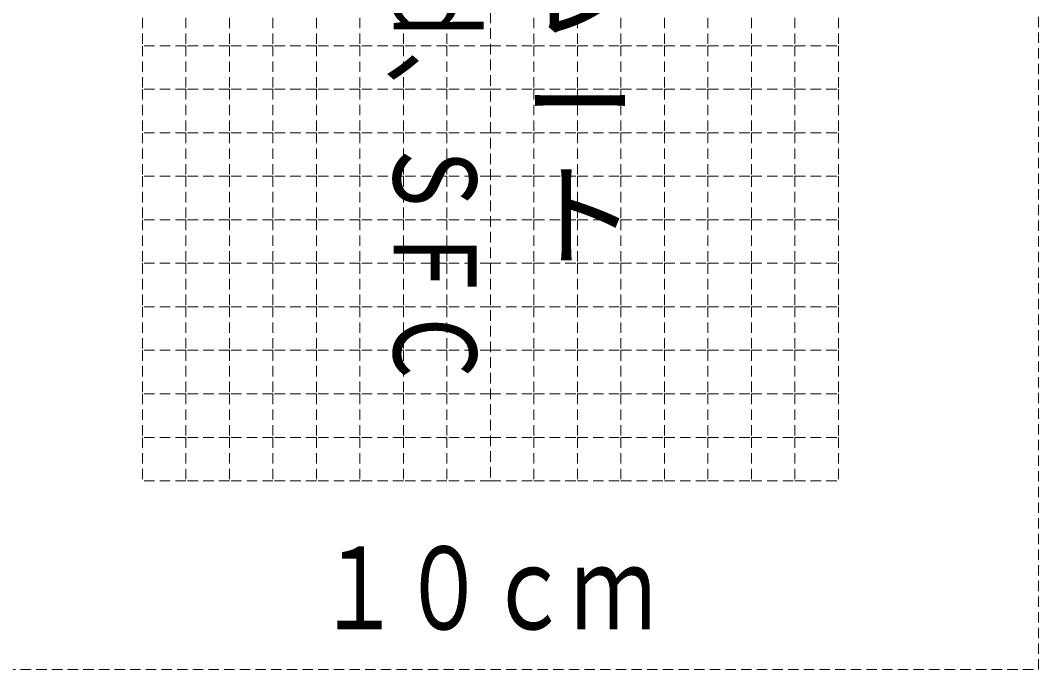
# Model space of a CAD drawing. Units: millimetres on the paper. Extents: x -148 to 387, y -210 to 210.
# Drawn here: x 270.1 to 387.1, y -151.5 to -76.9 of the extents above; entities that cross this region are included whole.
import ezdxf
from ezdxf.enums import TextEntityAlignment as Align

# ---------------------------------------------------------------- set-up
doc = ezdxf.new("R2010")
doc.units = ezdxf.units.MM
doc.linetypes.add('DASHED1', pattern=[1.8, 1.2, -0.6])
doc.layers.add('0-0', color=3, linetype='DASHED1', lineweight=9)
doc.styles.add('@ＭＳ ゴシック', font='')
doc.styles.add('ＭＳ ゴシック', font='')
doc.styles.get('@ＭＳ ゴシック').set_extended_font_data('@MS Gothic')
doc.styles.get('ＭＳ ゴシック').set_extended_font_data('MS Gothic')

msp = doc.modelspace()

# ---------------------------------------------------------------- linework, layer by layer
at = {"layer": '0-0'}
for p, q in [((324.101, 75.185), (324.101, -129.815)), ((314.101, -74.815), (314.101, -79.815)), ((319.101, -74.815), (319.101, -79.815)), ((329.101, -74.815), (329.101, -79.815)), ((334.101, -74.815), (334.101, -79.815)), ((314.101, -79.815), (314.101, -84.815)), ((319.101, -79.815), (319.101, -84.815)), ((329.101, -79.815), (329.101, -84.815)), ((334.101, -79.815), (334.101, -84.815)), ((314.101, -84.815), (314.101, -89.815)), ((319.101, -84.815), (319.101, -89.815)), ((329.101, -84.815), (329.101, -89.815)), ((334.101, -84.815), (334.101, -89.815)), ((314.101, -89.815), (314.101, -94.815)), ((319.101, -89.815), (319.101, -94.815)), ((329.101, -89.815), (329.101, -94.815)), ((334.101, -89.815), (334.101, -94.815)), ((314.101, -94.815), (314.101, -99.815)), ((319.101, -94.815), (319.101, -99.815)), ((329.101, -94.815), (329.101, -99.815)), ((334.101, -94.815), (334.101, -99.815)), ((314.101, -99.815), (314.101, -104.815)), ((319.101, -99.815), (319.101, -104.815)), ((329.101, -99.815), (329.101, -104.815)), ((334.101, -99.815), (334.101, -104.815)), ((314.101, -104.815), (314.101, -109.815)), ((319.101, -104.815), (319.101, -109.815)), ((329.101, -104.815), (329.101, -109.815)), ((334.101, -104.815), (334.101, -109.815)), ((314.101, -109.815), (314.101, -114.815)), ((319.101, -109.815), (319.101, -114.815)), ((329.101, -109.815), (329.101, -114.815)), ((334.101, -109.815), (334.101, -114.815)), ((314.101, -114.815), (314.101, -119.815)), ((319.101, -114.815), (319.101, -119.815)), ((329.101, -114.815), (329.101, -119.815)), ((334.101, -114.815), (334.101, -119.815)), ((314.101, -119.815), (314.101, -124.815)), ((319.101, -119.815), (319.101, -124.815)), ((329.101, -119.815), (329.101, -124.815)), ((334.101, -119.815), (334.101, -124.815)), ((314.101, -124.815), (314.101, -129.815)), ((319.101, -124.815), (319.101, -129.815)), ((329.101, -124.815), (329.101, -129.815)), ((334.101, -124.815), (334.101, -129.815)), ((289.101, -129.815), (284.101, -129.815)), ((294.101, -129.815), (289.101, -129.815)), ((299.101, -129.815), (294.101, -129.815)), ((304.101, -129.815), (299.101, -129.815)), ((309.101, -129.815), (304.101, -129.815)), ((314.101, -129.815), (309.101, -129.815)), ((334.101, -129.815), (339.101, -129.815)), ((339.101, -129.815), (344.101, -129.815)), ((344.101, -129.815), (349.101, -129.815)), ((349.101, -129.815), (354.101, -129.815)), ((354.101, -129.815), (359.101, -129.815)), ((359.101, -129.815), (364.101, -129.815)), ((261.101, -151.5), (387.101, -151.5))]:
    msp.add_line(p, q, dxfattribs=at)
for points in [[(387.101, -151.5), (387.101, 151.5), (261.101, 151.5)], [(289.101, -74.815), (284.101, -74.815), (284.101, -79.815)], [(294.101, -74.815), (289.101, -74.815), (289.101, -79.815)], [(299.101, -74.815), (294.101, -74.815), (294.101, -79.815)], [(304.101, -74.815), (299.101, -74.815), (299.101, -79.815)], [(309.101, -74.815), (304.101, -74.815), (304.101, -79.815)], [(314.101, -74.815), (309.101, -74.815), (309.101, -79.815)], [(334.101, -74.815), (339.101, -74.815), (339.101, -79.815)], [(339.101, -74.815), (344.101, -74.815), (344.101, -79.815)], [(344.101, -74.815), (349.101, -74.815), (349.101, -79.815)], [(349.101, -74.815), (354.101, -74.815), (354.101, -79.815)], [(354.101, -74.815), (359.101, -74.815), (359.101, -79.815)], [(359.101, -74.815), (364.101, -74.815), (364.101, -79.815)], [(289.101, -79.815), (284.101, -79.815), (284.101, -84.815)], [(294.101, -79.815), (289.101, -79.815), (289.101, -84.815)], [(299.101, -79.815), (294.101, -79.815), (294.101, -84.815)], [(304.101, -79.815), (299.101, -79.815), (299.101, -84.815)], [(309.101, -79.815), (304.101, -79.815), (304.101, -84.815)], [(314.101, -79.815), (309.101, -79.815), (309.101, -84.815)], [(324.101, -79.815), (319.101, -79.815), (314.101, -79.815)], [(324.101, -79.815), (329.101, -79.815), (334.101, -79.815)], [(334.101, -79.815), (339.101, -79.815), (339.101, -84.815)], [(339.101, -79.815), (344.101, -79.815), (344.101, -84.815)], [(344.101, -79.815), (349.101, -79.815), (349.101, -84.815)], [(349.101, -79.815), (354.101, -79.815), (354.101, -84.815)], [(354.101, -79.815), (359.101, -79.815), (359.101, -84.815)], [(359.101, -79.815), (364.101, -79.815), (364.101, -84.815)], [(289.101, -84.815), (284.101, -84.815), (284.101, -89.815)], [(294.101, -84.815), (289.101, -84.815), (289.101, -89.815)], [(299.101, -84.815), (294.101, -84.815), (294.101, -89.815)], [(304.101, -84.815), (299.101, -84.815), (299.101, -89.815)], [(309.101, -84.815), (304.101, -84.815), (304.101, -89.815)], [(314.101, -84.815), (309.101, -84.815), (309.101, -89.815)], [(324.101, -84.815), (319.101, -84.815), (314.101, -84.815)], [(324.101, -84.815), (329.101, -84.815), (334.101, -84.815)], [(334.101, -84.815), (339.101, -84.815), (339.101, -89.815)], [(339.101, -84.815), (344.101, -84.815), (344.101, -89.815)], [(344.101, -84.815), (349.101, -84.815), (349.101, -89.815)], [(349.101, -84.815), (354.101, -84.815), (354.101, -89.815)], [(354.101, -84.815), (359.101, -84.815), (359.101, -89.815)], [(359.101, -84.815), (364.101, -84.815), (364.101, -89.815)], [(289.101, -89.815), (284.101, -89.815), (284.101, -94.815)], [(294.101, -89.815), (289.101, -89.815), (289.101, -94.815)], [(299.101, -89.815), (294.101, -89.815), (294.101, -94.815)], [(304.101, -89.815), (299.101, -89.815), (299.101, -94.815)], [(309.101, -89.815), (304.101, -89.815), (304.101, -94.815)], [(314.101, -89.815), (309.101, -89.815), (309.101, -94.815)], [(324.101, -89.815), (319.101, -89.815), (314.101, -89.815)], [(324.101, -89.815), (329.101, -89.815), (334.101, -89.815)], [(334.101, -89.815), (339.101, -89.815), (339.101, -94.815)], [(339.101, -89.815), (344.101, -89.815), (344.101, -94.815)], [(344.101, -89.815), (349.101, -89.815), (349.101, -94.815)], [(349.101, -89.815), (354.101, -89.815), (354.101, -94.815)], [(354.101, -89.815), (359.101, -89.815), (359.101, -94.815)], [(359.101, -89.815), (364.101, -89.815), (364.101, -94.815)], [(289.101, -94.815), (284.101, -94.815), (284.101, -99.815)], [(294.101, -94.815), (289.101, -94.815), (289.101, -99.815)], [(299.101, -94.815), (294.101, -94.815), (294.101, -99.815)], [(304.101, -94.815), (299.101, -94.815), (299.101, -99.815)], [(309.101, -94.815), (304.101, -94.815), (304.101, -99.815)], [(314.101, -94.815), (309.101, -94.815), (309.101, -99.815)], [(324.101, -94.815), (319.101, -94.815), (314.101, -94.815)], [(324.101, -94.815), (329.101, -94.815), (334.101, -94.815)], [(334.101, -94.815), (339.101, -94.815), (339.101, -99.815)], [(339.101, -94.815), (344.101, -94.815), (344.101, -99.815)], [(344.101, -94.815), (349.101, -94.815), (349.101, -99.815)], [(349.101, -94.815), (354.101, -94.815), (354.101, -99.815)], [(354.101, -94.815), (359.101, -94.815), (359.101, -99.815)], [(359.101, -94.815), (364.101, -94.815), (364.101, -99.815)], [(289.101, -99.815), (284.101, -99.815), (284.101, -104.815)], [(294.101, -99.815), (289.101, -99.815), (289.101, -104.815)], [(299.101, -99.815), (294.101, -99.815), (294.101, -104.815)], [(304.101, -99.815), (299.101, -99.815), (299.101, -104.815)], [(309.101, -99.815), (304.101, -99.815), (304.101, -104.815)], [(314.101, -99.815), (309.101, -99.815), (309.101, -104.815)], [(324.101, -99.815), (319.101, -99.815), (314.101, -99.815)], [(324.101, -99.815), (329.101, -99.815), (334.101, -99.815)], [(334.101, -99.815), (339.101, -99.815), (339.101, -104.815)], [(339.101, -99.815), (344.101, -99.815), (344.101, -104.815)], [(344.101, -99.815), (349.101, -99.815), (349.101, -104.815)], [(349.101, -99.815), (354.101, -99.815), (354.101, -104.815)], [(354.101, -99.815), (359.101, -99.815), (359.101, -104.815)], [(359.101, -99.815), (364.101, -99.815), (364.101, -104.815)], [(289.101, -104.815), (284.101, -104.815), (284.101, -109.815)], [(294.101, -104.815), (289.101, -104.815), (289.101, -109.815)], [(299.101, -104.815), (294.101, -104.815), (294.101, -109.815)], [(304.101, -104.815), (299.101, -104.815), (299.101, -109.815)], [(309.101, -104.815), (304.101, -104.815), (304.101, -109.815)], [(314.101, -104.815), (309.101, -104.815), (309.101, -109.815)], [(324.101, -104.815), (319.101, -104.815), (314.101, -104.815)], [(324.101, -104.815), (329.101, -104.815), (334.101, -104.815)], [(334.101, -104.815), (339.101, -104.815), (339.101, -109.815)], [(339.101, -104.815), (344.101, -104.815), (344.101, -109.815)], [(344.101, -104.815), (349.101, -104.815), (349.101, -109.815)], [(349.101, -104.815), (354.101, -104.815), (354.101, -109.815)], [(354.101, -104.815), (359.101, -104.815), (359.101, -109.815)], [(359.101, -104.815), (364.101, -104.815), (364.101, -109.815)], [(289.101, -109.815), (284.101, -109.815), (284.101, -114.815)], [(294.101, -109.815), (289.101, -109.815), (289.101, -114.815)], [(299.101, -109.815), (294.101, -109.815), (294.101, -114.815)], [(304.101, -109.815), (299.101, -109.815), (299.101, -114.815)], [(309.101, -109.815), (304.101, -109.815), (304.101, -114.815)], [(314.101, -109.815), (309.101, -109.815), (309.101, -114.815)], [(324.101, -109.815), (319.101, -109.815), (314.101, -109.815)], [(324.101, -109.815), (329.101, -109.815), (334.101, -109.815)], [(334.101, -109.815), (339.101, -109.815), (339.101, -114.815)], [(339.101, -109.815), (344.101, -109.815), (344.101, -114.815)], [(344.101, -109.815), (349.101, -109.815), (349.101, -114.815)], [(349.101, -109.815), (354.101, -109.815), (354.101, -114.815)], [(354.101, -109.815), (359.101, -109.815), (359.101, -114.815)], [(359.101, -109.815), (364.101, -109.815), (364.101, -114.815)], [(289.101, -114.815), (284.101, -114.815), (284.101, -119.815)], [(294.101, -114.815), (289.101, -114.815), (289.101, -119.815)], [(299.101, -114.815), (294.101, -114.815), (294.101, -119.815)], [(304.101, -114.815), (299.101, -114.815), (299.101, -119.815)], [(309.101, -114.815), (304.101, -114.815), (304.101, -119.815)], [(314.101, -114.815), (309.101, -114.815), (309.101, -119.815)], [(324.101, -114.815), (319.101, -114.815), (314.101, -114.815)], [(324.101, -114.815), (329.101, -114.815), (334.101, -114.815)], [(334.101, -114.815), (339.101, -114.815), (339.101, -119.815)], [(339.101, -114.815), (344.101, -114.815), (344.101, -119.815)], [(344.101, -114.815), (349.101, -114.815), (349.101, -119.815)], [(349.101, -114.815), (354.101, -114.815), (354.101, -119.815)], [(354.101, -114.815), (359.101, -114.815), (359.101, -119.815)], [(359.101, -114.815), (364.101, -114.815), (364.101, -119.815)], [(289.101, -119.815), (284.101, -119.815), (284.101, -124.815)], [(294.101, -119.815), (289.101, -119.815), (289.101, -124.815)], [(299.101, -119.815), (294.101, -119.815), (294.101, -124.815)], [(304.101, -119.815), (299.101, -119.815), (299.101, -124.815)], [(309.101, -119.815), (304.101, -119.815), (304.101, -124.815)], [(314.101, -119.815), (309.101, -119.815), (309.101, -124.815)], [(324.101, -119.815), (319.101, -119.815), (314.101, -119.815)], [(324.101, -119.815), (329.101, -119.815), (334.101, -119.815)], [(334.101, -119.815), (339.101, -119.815), (339.101, -124.815)], [(339.101, -119.815), (344.101, -119.815), (344.101, -124.815)], [(344.101, -119.815), (349.101, -119.815), (349.101, -124.815)], [(349.101, -119.815), (354.101, -119.815), (354.101, -124.815)], [(354.101, -119.815), (359.101, -119.815), (359.101, -124.815)], [(359.101, -119.815), (364.101, -119.815), (364.101, -124.815)], [(289.101, -124.815), (284.101, -124.815), (284.101, -129.815)], [(294.101, -124.815), (289.101, -124.815), (289.101, -129.815)], [(299.101, -124.815), (294.101, -124.815), (294.101, -129.815)], [(304.101, -124.815), (299.101, -124.815), (299.101, -129.815)], [(309.101, -124.815), (304.101, -124.815), (304.101, -129.815)], [(314.101, -124.815), (309.101, -124.815), (309.101, -129.815)], [(324.101, -124.815), (319.101, -124.815), (314.101, -124.815)], [(324.101, -124.815), (329.101, -124.815), (334.101, -124.815)], [(334.101, -124.815), (339.101, -124.815), (339.101, -129.815)], [(339.101, -124.815), (344.101, -124.815), (344.101, -129.815)], [(344.101, -124.815), (349.101, -124.815), (349.101, -129.815)], [(349.101, -124.815), (354.101, -124.815), (354.101, -129.815)], [(354.101, -124.815), (359.101, -124.815), (359.101, -129.815)], [(359.101, -124.815), (364.101, -124.815), (364.101, -129.815)], [(324.101, -129.815), (319.101, -129.815), (314.101, -129.815)], [(324.101, -129.815), (329.101, -129.815), (334.101, -129.815)]]:
    msp.add_lwpolyline(points, dxfattribs=at)

# ---------------------------------------------------------------- texts
at = {"layer": '0-0', "color": 7, "style": '@ＭＳ ゴシック'}
msp.add_text('（無料）背表紙テンプレート', height=9.531, rotation=270, dxfattribs=at).set_placement((326.601, 63.347), align=Align.BOTTOM_LEFT)
at = {"layer": '0-0', "color": 7, "style": 'ＭＳ ゴシック', "width": 0.75}
msp.add_text('Ｊｗｃａｄ、ＳＦＣ', height=9.531, rotation=270, dxfattribs=at).set_placement((310.101, -31.653), align=Align.BOTTOM_LEFT)
msp.add_text('１０ｃｍ', height=9.531, dxfattribs=at).set_placement((304.101, -149.74), align=Align.BOTTOM_LEFT)

doc.saveas('drawing.dxf')
